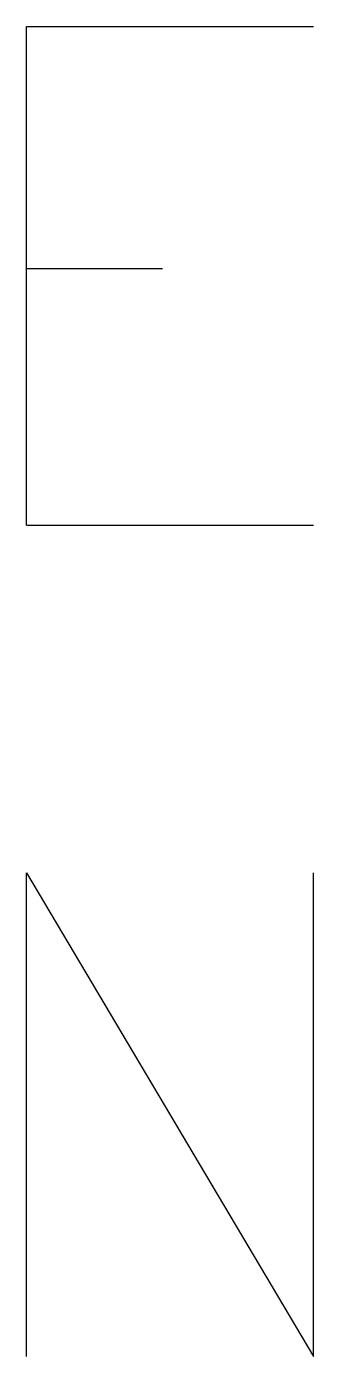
# Model space of a CAD drawing. Header units: millimetres. Extents: x 43 to 1147, y -811 to -31.
# Drawn here: x 259.72 to 262, y -509.44 to -498.88 of the extents above; entities that cross this region are included whole.
import ezdxf

# ---------------------------------------------------------------- set-up
doc = ezdxf.new("R2010")
doc.units = ezdxf.units.MM
doc.layers.add('EDITED_LINES', color=4, linetype='Continuous')

msp = doc.modelspace()

# ---------------------------------------------------------------- linework, layer by layer
at = {"layer": 'EDITED_LINES'}
for p, q in [((259.72, -502.84), (259.72, -498.88)), ((259.72, -498.88), (262, -498.88)), ((259.72, -500.8), (260.8, -500.8)), ((259.72, -502.84), (262, -502.84)), ((259.72, -509.44), (259.72, -505.6)), ((259.72, -505.6), (262, -509.44)), ((262, -509.44), (262, -505.6))]:
    msp.add_line(p, q, dxfattribs=at)

doc.saveas('drawing.dxf')
